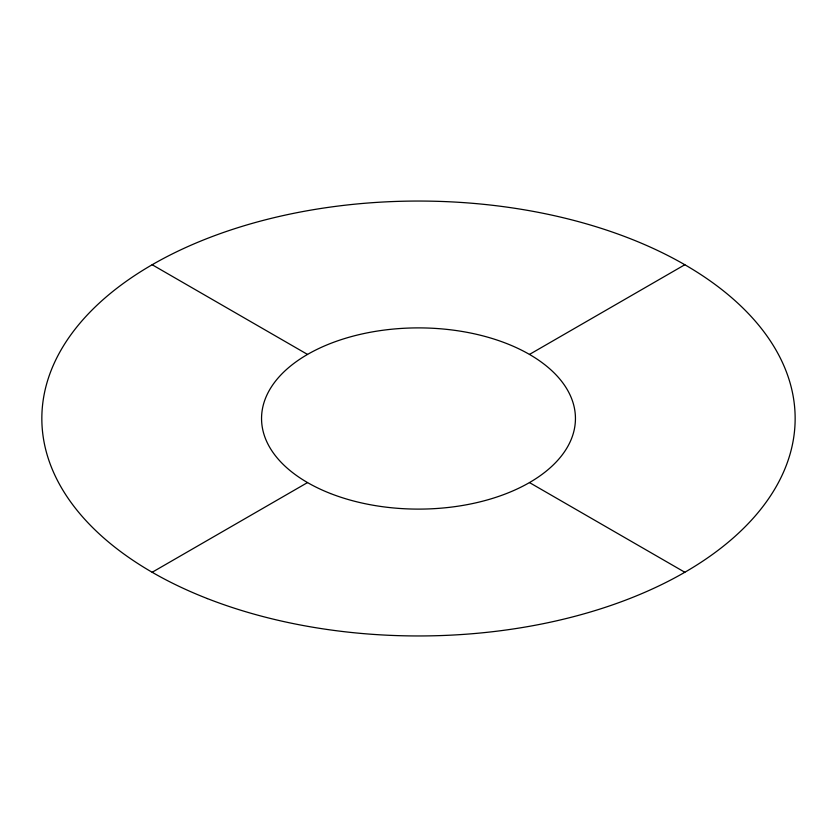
<?xml version="1.0" encoding="UTF-8"?>
<svg xmlns="http://www.w3.org/2000/svg" width="837" height="837" viewBox="0 0 837 837"><rect width="100%" height="100%" fill="white"/><g stroke="black" fill="none" stroke-linecap="round" stroke-linejoin="round"><path stroke-width="1.26" d="M152.167 572.267L307.524 482.572M529.476 354.428L684.833 264.733M152.167 264.733L307.524 354.428M529.476 482.572L684.833 572.267M207.388 598.591A376.65 217.453 0 0 0 794.187 434.016A376.65 217.453 0 0 0 253.925 222.904A376.65 217.453 0 0 0 207.388 598.591M330.531 493.537A156.937 90.605 0 0 0 575.04 424.966A156.937 90.605 0 0 0 349.929 336.997A156.937 90.605 0 0 0 330.531 493.537"/></g></svg>
